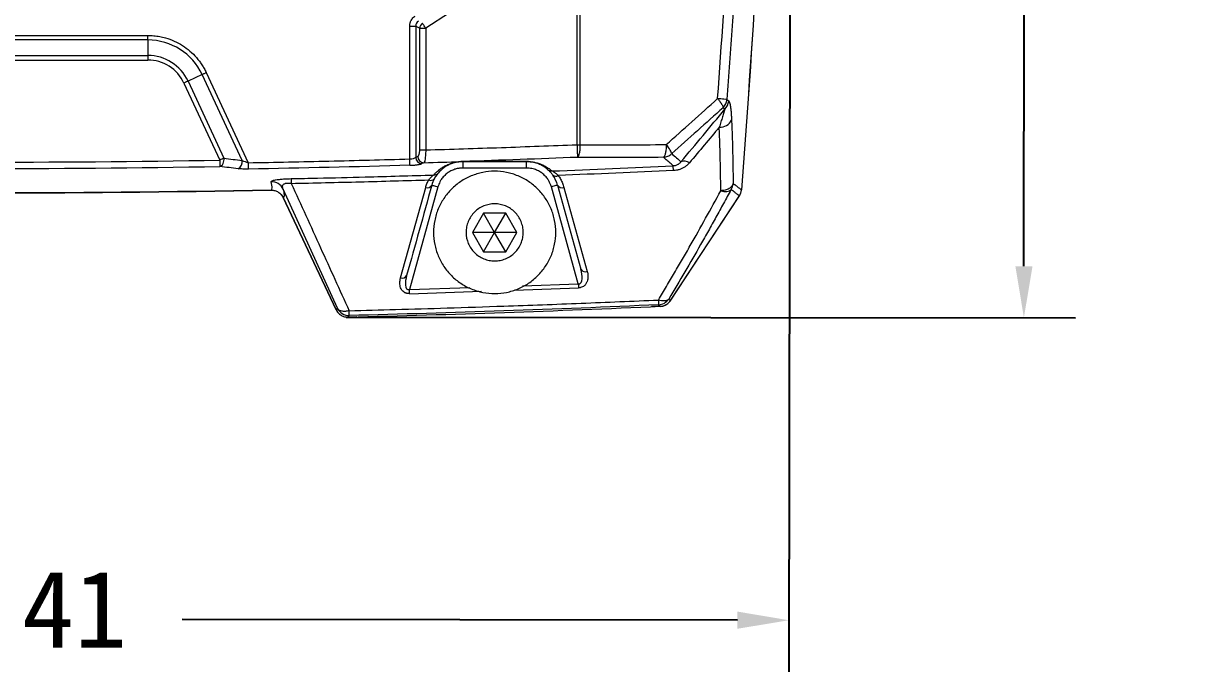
# Model space of a CAD drawing. Header units: millimetres. Extents: x 0 to 594, y 0 to 420.
# Drawn here: x 180 to 270.4, y 148.7 to 199.1 of the extents above; entities that cross this region are included whole.
import ezdxf

# ---------------------------------------------------------------- set-up
doc = ezdxf.new("R2010")
doc.units = ezdxf.units.MM
doc.header["$LTSCALE"] = 2
doc.header["$PDSIZE"] = -1
doc.dimstyles.new('ISO-25', dxfattribs={"dimtxt": 2.5, "dimasz": 2.5, "dimexe": 1.25, "dimexo": 0.625, "dimtad": 1, "dimtxsty": 'Standard', "dimcen": 2.5, "dimadec": 0, "dimazin": 0, "dimtfac": 1, "dimtmove": 0, "dimatfit": 3, "dimfxl": 1, "dimarcsym": 0})

# ---------------------------------------------------------------- blocks, each defined once
blk = doc.blocks.new('*D64')
at = {"color": 0, "lineweight": -2, "transparency": 16777216}
for p, q in [((205.32, 349.563), (261.995, 349.507)), ((257.991, 345.511), (257.916, 269.428)), ((257.829, 180.249), (257.904, 256.332)), ((205.151, 176.3), (261.825, 176.245))]:
    blk.add_line(p, q, dxfattribs=at)
at = {"color": 0, "transparency": 16777216}
for points in [[(257.324, 345.512), (258.657, 345.511), (257.995, 349.511)], [(257.163, 180.25), (258.496, 180.248), (257.825, 176.249)]]:
    blk.add_solid(points, dxfattribs=at)
at = {"layer": 'Defpoints', "color": 0, "transparency": 16777216}
for p in [(205.32, 349.563), (205.151, 176.3), (257.825, 176.249)]:
    blk.add_point(p, dxfattribs=at)
at = {"color": 0, "transparency": 16777216, "insert": (257.91, 262.88), "char_height": 6, "attachment_point": 5}
blk.add_mtext('173,26', dxfattribs=at)
blk = doc.blocks.new('*D65')
at = {"color": 0, "lineweight": -2, "transparency": 16777216}
for p, q in [((112.293, 248.787), (112.148, 148.927)), ((239.7, 248.602), (239.555, 148.742)), ((116.154, 152.922), (159.309, 152.859)), ((235.561, 152.748), (192.405, 152.811))]:
    blk.add_line(p, q, dxfattribs=at)
at = {"color": 0, "transparency": 16777216}
for points in [[(116.155, 153.588), (116.153, 152.255), (112.154, 152.927)], [(235.562, 153.415), (235.56, 152.081), (239.561, 152.742)]]:
    blk.add_solid(points, dxfattribs=at)
at = {"layer": 'Defpoints', "color": 0, "transparency": 16777216}
for p in [(112.293, 248.787), (239.7, 248.602), (239.561, 152.742)]:
    blk.add_point(p, dxfattribs=at)
at = {"color": 0, "transparency": 16777216, "insert": (175.857, 152.835), "char_height": 6, "attachment_point": 5}
blk.add_mtext('127,41', dxfattribs=at)

msp = doc.modelspace()

# ---------------------------------------------------------------- linework, layer by layer
at = {"color": 7, "linetype": 'Continuous', "lineweight": 15}
for p, q in [((223.089, 189.689), (223.089, 336.168)), ((223.347, 189.689), (223.347, 336.168)), ((217.035, 202.451), (211.332, 198.73)), ((210.086, 188.58), (210.086, 198.895)), ((210.086, 198.895), (210.556, 198.895)), ((210.556, 198.895), (210.862, 198.73)), ((210.556, 198.895), (210.556, 188.71)), ((162.279, 198.179), (189.731, 198.179)), ((189.731, 197.826), (189.731, 198.179)), ((210.862, 189.281), (210.862, 198.73)), ((210.862, 198.73), (211.332, 198.73)), ((211.332, 198.73), (211.332, 189.281)), ((189.731, 197.826), (162.279, 197.826)), ((189.731, 197.826), (189.731, 196.619)), ((162.279, 196.619), (189.731, 196.619)), ((162.279, 196.265), (189.731, 196.265)), ((189.731, 196.619), (189.731, 196.265)), ((194.269, 195.288), (197.534, 188.287)), ((192.534, 194.479), (195.328, 188.487)), ((193.949, 195.139), (192.855, 194.629)), ((192.855, 194.629), (195.649, 188.637)), ((197.06, 188.467), (193.949, 195.139)), ((210.862, 189.281), (211.332, 189.281)), ((223.089, 189.689), (223.347, 189.689)), ((210.556, 188.71), (210.71, 188.782)), ((214.202, 188.382), (214.224, 188.382)), ((214.208, 188.375), (214.208, 187.875)), ((219.168, 187.875), (219.168, 188.375)), ((219.168, 187.875), (214.208, 187.875)), ((199.316, 186.163), (199.331, 186.194)), ((199.35, 186.173), (199.462, 186.155)), ((204.46, 176.99), (200.248, 186.245)), ((209.373, 179.337), (211.327, 186.365)), ((212.281, 186.411), (210.063, 178.427)), ((223.19, 178.873), (221.095, 186.411)), ((221.577, 186.545), (223.393, 180.01)), ((222.071, 186.365), (223.888, 179.83)), ((200.239, 185.592), (204.375, 176.864)), ((204.375, 176.864), (200.239, 185.591)), ((230.327, 177.531), (235.74, 185.759)), ((230.359, 177.58), (235.707, 185.71)), ((215.822, 184.375), (214.956, 182.875)), ((217.554, 184.375), (215.822, 184.375)), ((216.688, 182.875), (215.822, 184.375)), ((216.688, 182.875), (217.554, 184.375)), ((218.42, 182.875), (217.554, 184.375)), ((214.956, 182.875), (215.822, 181.375)), ((216.688, 182.875), (214.956, 182.875)), ((215.822, 181.375), (216.688, 182.875)), ((217.554, 181.375), (216.688, 182.875)), ((218.42, 182.875), (216.688, 182.875)), ((217.554, 181.375), (218.42, 182.875)), ((215.822, 181.375), (217.554, 181.375)), ((229.564, 177.13), (228.872, 177.106)), ((205.151, 176.3), (205.32, 176.295)), ((205.988, 176.315), (205.304, 176.292))]:
    msp.add_line(p, q, dxfattribs=at)
at = {"color": 8, "linetype": 'Continuous', "lineweight": 15}
for p, q in [((210.063, 178.427), (214.758, 178.587)), ((210.071, 178.114), (215.657, 178.304)), ((218.239, 178.391), (223.203, 178.56)), ((218.859, 178.726), (223.19, 178.873)), ((229.43, 177.249), (229.551, 177.146)), ((230.219, 177.699), (230.341, 177.595)), ((205.313, 176.307), (205.388, 176.419))]:
    msp.add_line(p, q, dxfattribs=at)
at = {"color": 7, "linetype": 'Continuous', "lineweight": 15, "flags": 128}
for points in [[(193.949, 195.139), (193.982, 195.154), (194.017, 195.171), (194.055, 195.189), (194.096, 195.208), (194.138, 195.227), (194.181, 195.247), (194.225, 195.268), (194.269, 195.288)], [(192.855, 194.629), (192.822, 194.614), (192.786, 194.597), (192.748, 194.579), (192.708, 194.56), (192.666, 194.541), (192.623, 194.521), (192.579, 194.5), (192.534, 194.479)], [(197.534, 188.287), (197.536, 188.198), (197.537, 188.113), (197.539, 188.033), (197.54, 187.961), (197.541, 187.899), (197.542, 187.85), (197.543, 187.814), (197.543, 187.793)], [(210.1, 188.086), (210.1, 188.108), (210.099, 188.144), (210.097, 188.193), (210.095, 188.255), (210.093, 188.327), (210.091, 188.407), (210.089, 188.492), (210.086, 188.58)], [(230.584, 187.675), (230.58, 187.748), (230.577, 187.815), (230.575, 187.874), (230.572, 187.925), (230.57, 187.968), (230.569, 188.002), (230.568, 188.027), (230.567, 188.042)], [(211.8, 186.545), (211.809, 186.542), (211.836, 186.535), (211.881, 186.522), (211.941, 186.506), (212.014, 186.485), (212.097, 186.462), (212.187, 186.437), (212.281, 186.411)], [(221.577, 186.545), (221.568, 186.542), (221.54, 186.535), (221.496, 186.522), (221.436, 186.506), (221.363, 186.485), (221.28, 186.462), (221.189, 186.437), (221.095, 186.411)], [(210.071, 178.114), (210.071, 178.148), (210.069, 178.184), (210.068, 178.222), (210.067, 178.261), (210.066, 178.302), (210.065, 178.343), (210.064, 178.385), (210.063, 178.427)], [(223.19, 178.873), (223.192, 178.831), (223.194, 178.789), (223.195, 178.747), (223.197, 178.707), (223.198, 178.667), (223.2, 178.63), (223.201, 178.594), (223.203, 178.56)]]:
    msp.add_lwpolyline(points, dxfattribs=at)
at = {"color": 7, "linetype": 'Continuous', "lineweight": 15}
for centre, radius, start, end in [((189.731, 193.172), 4.654, 25, 90), ((189.731, 193.172), 3.446, 25, 90), ((233.869, 193.178), 1.014, 314.37571, 354.89198), ((234.219, 192.028), 0.979, 265.69449, 334.52163), ((196.512, 188.336), 0.564, 294.77257, 13.51686), ((211.071, 188.731), 0.515, 182.32619, 266.59313), ((211.225, 188.804), 0.516, 182.39643, 266.55762), ((214.067, 188.389), 0.0174, 221.5728, 268.76101), ((214.188, 188.393), 0.0174, 274.96263, 322.01323), ((214.207, 188.4), 0.0247, 272.41853, 313.06569), ((219.168, 188.407), 0.0317, 271.42019, 306.2331), ((231.416, 187.654), 0.752, 56.76764, 109.20935), ((237.797, 187.454), 36.928, 180.62718, 181.19664), ((211.938, 187.825), 0.492, 271.02026, 319.2884), ((221.125, 188.136), 0.49, 229.16905, 272.98859), ((221.433, 187.587), 0.348, 229.61688, 303.83786), ((199.348, 185.814), 0.998, 25.55016, 91.31094), ((211.454, 186.742), 0.397, 251.31813, 330.28591), ((211.724, 187.276), 0.361, 242.9753, 318.28256), ((221.931, 186.749), 0.408, 209.94773, 290.1277), ((223.747, 180.213), 0.408, 209.95686, 290.1542), ((209.501, 179.714), 0.398, 251.27651, 330.28513)]:
    msp.add_arc(centre, radius, start, end, dxfattribs=at)
for points in [[(237.919, 220.238), (237.43, 208.868), (236.746, 197.509), (235.869, 186.182)], [(234.019, 193.268), (234.65, 201.832), (235.165, 210.404), (235.563, 218.985)], [(210.769, 199.289), (210.626, 199.207), (210.546, 199.06), (210.556, 198.895)], [(211.076, 199.123), (210.953, 199.032), (210.872, 198.882), (210.862, 198.73)], [(234.444, 192.565), (233.113, 191.373), (231.781, 190.183), (230.448, 188.994)], [(234.578, 192.454), (234.534, 192.49), (234.49, 192.527), (234.444, 192.565)], [(234.745, 193.199), (234.79, 193.162), (234.835, 193.125), (234.879, 193.088)], [(231.169, 188.364), (232.321, 189.718), (233.458, 191.082), (234.578, 192.454)], [(211.332, 189.281), (211.34, 188.775), (211.276, 188.365), (211.194, 188.289)], [(230.448, 188.994), (230.72, 188.756), (230.961, 188.545), (231.169, 188.364)], [(156.674, 187.994), (169.561, 187.784), (182.449, 187.784), (195.336, 187.994)], [(156.682, 188.487), (169.559, 188.278), (182.452, 188.278), (195.328, 188.487)], [(195.649, 188.637), (195.565, 188.598), (195.447, 188.543), (195.328, 188.487)], [(196.748, 187.824), (196.277, 187.878), (195.807, 187.935), (195.336, 187.994)], [(197.06, 188.467), (197.194, 188.402), (197.365, 188.337), (197.534, 188.287)], [(210.1, 188.086), (205.915, 187.966), (201.728, 187.868), (197.543, 187.793)], [(210.086, 188.58), (210.296, 188.592), (210.485, 188.645), (210.556, 188.71)], [(211.194, 188.289), (211.143, 188.265), (211.092, 188.241), (211.04, 188.217)], [(211.194, 188.289), (212.147, 188.317), (213.1, 188.347), (214.054, 188.377)], [(214.19, 188.375), (214.149, 188.375), (214.107, 188.374), (214.066, 188.371)], [(214.208, 188.375), (214.202, 188.375), (214.196, 188.375), (214.19, 188.375)], [(223.128, 188.703), (220.153, 188.585), (217.178, 188.478), (214.202, 188.382)], [(219.168, 188.375), (217.524, 188.375), (215.87, 188.375), (214.208, 188.375)], [(221.151, 187.647), (224.291, 187.766), (227.43, 187.898), (230.567, 188.042)], [(229.811, 188.707), (227.583, 188.696), (225.356, 188.694), (223.128, 188.703)], [(212.311, 187.504), (212.278, 187.465), (212.124, 187.284), (211.994, 187.035)], [(221.577, 186.545), (221.503, 186.813), (221.38, 187.078), (221.208, 187.322)], [(230.584, 187.676), (227.599, 187.539), (224.613, 187.414), (221.627, 187.3)], [(152.694, 186.162), (168.233, 185.858), (183.778, 185.858), (199.317, 186.162)], [(199.316, 186.163), (183.774, 185.859), (168.236, 185.859), (152.695, 186.163)], [(211.8, 186.545), (211.148, 184.202), (210.497, 181.859), (209.846, 179.517)], [(211.994, 187.035), (211.91, 186.876), (211.846, 186.712), (211.8, 186.545)], [(235.065, 186.196), (235.155, 186.334), (235.212, 186.5), (235.226, 186.664)], [(235.707, 185.71), (235.799, 185.849), (235.856, 186.016), (235.869, 186.182)], [(229.43, 177.249), (221.418, 176.892), (213.404, 176.616), (205.388, 176.419)]]:
    msp.add_open_spline(points, degree=3, dxfattribs=at)
for points, knots in [([(237.91, 220.054), (237.644, 214.436), (237.11, 203.137), (236.285, 191.856), (235.87, 186.185)], [0, 0, 0, 0, 0.497294, 1, 1, 1, 1]), ([(236.29, 218.942), (236.245, 217.988), (236.155, 216.08), (236.009, 213.219), (235.855, 210.359), (235.692, 207.498), (235.52, 204.637), (235.339, 201.777), (235.15, 198.917), (234.953, 196.058), (234.814, 194.152), (234.745, 193.199)], [0, 0, 0, 0, 0.111055, 0.222127, 0.333215, 0.444318, 0.555434, 0.666562, 0.7777, 0.888846, 1, 1, 1, 1]), ([(210.086, 198.895), (210.087, 198.927), (210.089, 198.99), (210.103, 199.082), (210.125, 199.172), (210.157, 199.26), (210.206, 199.363), (210.28, 199.475), (210.385, 199.591), (210.47, 199.652), (210.512, 199.682)], [0, 0, 0, 0, 0.101644, 0.201487, 0.300515, 0.399742, 0.500172, 0.666464, 0.831512, 1, 1, 1, 1]), ([(211.332, 198.73), (211.277, 198.815), (211.221, 198.9), (211.13, 199.04), (211.095, 199.094), (211.076, 199.123)], [0, 0, 0, 0, 0.5, 0.5, 1, 1, 1, 1]), ([(189.731, 198.179), (189.809, 198.178), (189.963, 198.176), (190.195, 198.16), (190.425, 198.133), (190.653, 198.096), (190.88, 198.048), (191.263, 197.948), (191.792, 197.756), (192.431, 197.41), (193.014, 196.977), (193.439, 196.552), (193.737, 196.184), (193.936, 195.899), (194.116, 195.601), (194.218, 195.393), (194.269, 195.288)], [0, 0, 0, 0, 0.040962, 0.081754, 0.122463, 0.163177, 0.203985, 0.244974, 0.372447, 0.500013, 0.627487, 0.755052, 0.81642, 0.877502, 0.938596, 1, 1, 1, 1]), ([(192.534, 194.479), (192.285, 195.013), (191.889, 195.465), (190.896, 196.097), (190.32, 196.265), (189.731, 196.265)], [0, 0, 0, 0, 0.5, 0.5, 1, 1, 1, 1]), ([(230.025, 189.695), (230.69, 190.289), (232.023, 191.478), (233.353, 192.671), (234.019, 193.268)], [0, 0, 0, 0, 0.49902, 1, 1, 1, 1]), ([(234.019, 193.268), (234.04, 193.243), (234.08, 193.195), (234.135, 193.124), (234.184, 193.058), (234.228, 192.997), (234.267, 192.941), (234.301, 192.89), (234.349, 192.814), (234.399, 192.722), (234.438, 192.627), (234.442, 192.586), (234.444, 192.565)], [0, 0, 0, 0, 0.0823589, 0.1610371, 0.2360185, 0.3073353, 0.3750671, 0.4393419, 0.5003364, 0.6745827, 0.8384421, 1, 1, 1, 1]), ([(234.745, 193.199), (234.716, 193.204), (234.632, 193.214), (234.369, 193.239), (234.193, 193.254), (234.019, 193.268)], [0, 0, 0, 0, 0.5, 0.5, 1, 1, 1, 1]), ([(234.444, 192.565), (234.527, 192.647), (234.599, 192.747), (234.703, 192.965), (234.734, 193.083), (234.745, 193.199)], [0, 0, 0, 0, 0.5, 0.5, 1, 1, 1, 1]), ([(234.879, 193.088), (234.885, 193.082), (234.898, 193.07), (234.916, 193.04), (234.933, 193.001), (234.95, 192.953), (234.973, 192.873), (235.001, 192.745), (235.033, 192.54), (235.061, 192.281), (235.086, 191.965), (235.097, 191.728), (235.103, 191.607)], [0, 0, 0, 0, 0.047046, 0.095418, 0.145321, 0.196941, 0.250446, 0.371217, 0.500119, 0.659703, 0.825883, 1, 1, 1, 1]), ([(234.578, 192.454), (234.576, 192.445), (234.566, 192.412), (234.547, 192.351), (234.522, 192.27), (234.474, 192.118), (234.393, 191.853), (234.275, 191.465), (234.189, 191.189), (234.146, 191.052)], [0, 0, 0, 0, 0.031695, 0.125262, 0.183156, 0.25019, 0.500111, 0.752533, 1, 1, 1, 1]), ([(235.103, 191.607), (235.118, 191.202), (235.15, 190.388), (235.185, 189.16), (235.211, 187.917), (235.22, 187.083), (235.225, 186.664)], [0, 0, 0, 0, 0.245682, 0.494245, 0.745686, 1, 1, 1, 1]), ([(234.146, 191.052), (233.763, 190.59), (232.996, 189.664), (232.218, 188.744), (231.828, 188.283)], [0, 0, 0, 0, 0.499059, 1, 1, 1, 1]), ([(234.265, 186.114), (234.26, 186.525), (234.252, 187.349), (234.226, 188.584), (234.192, 189.818), (234.161, 190.64), (234.146, 191.052)], [0, 0, 0, 0, 0.2500259, 0.5000281, 0.7500162, 1, 1, 1, 1]), ([(210.709, 188.782), (210.718, 188.787), (210.734, 188.797), (210.758, 188.822), (210.78, 188.856), (210.8, 188.899), (210.819, 188.953), (210.837, 189.021), (210.851, 189.102), (210.861, 189.19), (210.862, 189.25), (210.862, 189.281)], [0, 0, 0, 0, 0.102566, 0.202086, 0.300336, 0.399159, 0.500368, 0.624303, 0.750167, 0.874664, 1, 1, 1, 1]), ([(211.332, 189.281), (212.312, 189.311), (214.271, 189.37), (217.21, 189.469), (220.15, 189.575), (222.109, 189.651), (223.089, 189.689)], [0, 0, 0, 0, 0.249957, 0.499941, 0.749955, 1, 1, 1, 1]), ([(223.089, 189.689), (223.093, 189.581), (223.097, 189.466), (223.106, 189.243), (223.111, 189.135), (223.118, 188.948), (223.121, 188.87), (223.126, 188.756), (223.127, 188.72), (223.128, 188.703)], [0, 0, 0, 0, 0.25, 0.25, 0.5, 0.5, 0.75, 0.75, 1, 1, 1, 1]), ([(223.128, 188.703), (223.155, 188.72), (223.184, 188.757), (223.238, 188.871), (223.263, 188.949), (223.305, 189.136), (223.321, 189.244), (223.342, 189.467), (223.347, 189.581), (223.347, 189.689)], [0, 0, 0, 0, 0.25, 0.25, 0.5, 0.5, 0.75, 0.75, 1, 1, 1, 1]), ([(223.347, 189.689), (224.46, 189.686), (226.686, 189.681), (228.912, 189.691), (230.025, 189.695)], [0, 0, 0, 0, 0.499921, 1, 1, 1, 1]), ([(230.025, 189.695), (230.025, 189.587), (230.021, 189.472), (230.002, 189.247), (229.986, 189.138), (229.946, 188.951), (229.921, 188.873), (229.867, 188.76), (229.838, 188.724), (229.811, 188.707)], [0, 0, 0, 0, 0.25, 0.25, 0.5, 0.5, 0.75, 0.75, 1, 1, 1, 1]), ([(229.811, 188.707), (229.926, 188.715), (230.044, 188.744), (230.263, 188.843), (230.364, 188.912), (230.448, 188.994)], [0, 0, 0, 0, 0.5, 0.5, 1, 1, 1, 1]), ([(230.448, 188.994), (230.448, 189.048), (230.409, 189.145), (230.255, 189.401), (230.142, 189.555), (230.025, 189.695)], [0, 0, 0, 0, 0.5, 0.5, 1, 1, 1, 1]), ([(195.328, 188.487), (195.33, 188.379), (195.332, 188.257), (195.335, 188.07), (195.336, 188.012), (195.336, 187.994)], [0, 0, 0, 0, 0.5, 0.5, 1, 1, 1, 1]), ([(195.336, 187.994), (195.378, 188.003), (195.424, 188.024), (195.511, 188.101), (195.552, 188.155), (195.615, 188.286), (195.637, 188.36), (195.658, 188.506), (195.657, 188.576), (195.649, 188.637)], [0, 0, 0, 0, 0.25, 0.25, 0.5, 0.5, 0.75, 0.75, 1, 1, 1, 1]), ([(195.649, 188.637), (195.884, 188.608), (196.355, 188.55), (196.825, 188.495), (197.06, 188.467)], [0, 0, 0, 0, 0.500173, 1, 1, 1, 1]), ([(197.534, 188.287), (198.58, 188.306), (200.673, 188.346), (203.811, 188.416), (206.949, 188.493), (209.04, 188.551), (210.086, 188.58)], [0, 0, 0, 0, 0.250041, 0.500054, 0.750039, 1, 1, 1, 1]), ([(210.1, 188.086), (210.13, 188.087), (210.189, 188.089), (210.277, 188.094), (210.363, 188.099), (210.446, 188.106), (210.527, 188.113), (210.604, 188.122), (210.684, 188.132), (210.787, 188.148), (210.894, 188.169), (210.985, 188.194), (211.023, 188.21), (211.04, 188.217)], [0, 0, 0, 0, 0.072678, 0.144671, 0.216194, 0.287416, 0.358472, 0.429463, 0.500473, 0.591796, 0.75017, 0.887263, 1, 1, 1, 1]), ([(211.947, 187.333), (211.97, 187.36), (212.014, 187.41), (212.087, 187.488), (212.181, 187.581), (212.305, 187.69), (212.477, 187.823), (212.647, 187.937), (212.817, 188.033), (212.967, 188.107), (213.138, 188.181), (213.321, 188.245), (213.488, 188.292), (213.627, 188.325), (213.766, 188.349), (213.905, 188.367), (214.005, 188.374), (214.054, 188.377)], [0, 0, 0, 0, 0.089305, 0.172542, 0.249729, 0.378642, 0.499221, 0.623722, 0.687903, 0.748033, 0.815842, 0.873389, 0.909442, 0.938143, 0.960629, 0.980913, 1, 1, 1, 1]), ([(214.066, 188.371), (213.783, 188.355), (213.619, 188.309), (213.348, 188.227), (213.247, 188.185), (212.983, 188.063), (212.86, 187.985), (212.544, 187.759), (212.414, 187.624), (212.311, 187.504)], [0, 0, 0, 0, 0.125, 0.125, 0.25, 0.25, 0.5, 0.5, 1, 1, 1, 1]), ([(214.054, 188.377), (214.07, 188.378), (214.102, 188.381), (214.153, 188.382), (214.186, 188.382), (214.202, 188.382)], [0, 0, 0, 0, 0.335325, 0.664268, 1, 1, 1, 1]), ([(214.224, 188.382), (214.645, 188.382), (215.483, 188.382), (216.731, 188.382), (217.965, 188.382), (218.78, 188.382), (219.186, 188.382)], [0, 0, 0, 0, 0.253776, 0.505022, 0.753757, 1, 1, 1, 1]), ([(220.805, 187.765), (220.696, 187.86), (220.562, 187.964), (220.254, 188.131), (220.134, 188.188), (219.886, 188.272), (219.791, 188.3), (219.549, 188.349), (219.404, 188.375), (219.168, 188.375)], [0, 0, 0, 0, 0.5, 0.5, 0.75, 0.75, 0.875, 0.875, 1, 1, 1, 1]), ([(219.186, 188.382), (219.208, 188.381), (219.253, 188.381), (219.319, 188.379), (219.384, 188.375), (219.449, 188.37), (219.514, 188.364), (219.607, 188.352), (219.723, 188.334), (219.864, 188.305), (220.008, 188.268), (220.169, 188.217), (220.389, 188.134), (220.664, 187.998), (220.884, 187.86), (221.046, 187.736), (221.115, 187.678), (221.151, 187.647)], [0, 0, 0, 0, 0.010264, 0.02102, 0.0324245, 0.0446091, 0.0576821, 0.0717311, 0.1049382, 0.1431595, 0.1934125, 0.2504159, 0.3337297, 0.5003804, 0.7501243, 0.8677406, 1, 1, 1, 1]), ([(230.567, 188.042), (230.53, 188.074), (230.458, 188.138), (230.341, 188.241), (230.218, 188.349), (230.089, 188.463), (229.954, 188.582), (229.858, 188.665), (229.811, 188.707)], [0, 0, 0, 0, 0.166481, 0.333031, 0.499655, 0.666354, 0.833135, 1, 1, 1, 1]), ([(231.169, 188.364), (231.154, 188.343), (231.125, 188.304), (231.071, 188.249), (231.013, 188.198), (230.951, 188.156), (230.874, 188.113), (230.774, 188.072), (230.661, 188.048), (230.591, 188.043), (230.567, 188.042)], [0, 0, 0, 0, 0.134075, 0.262106, 0.383867, 0.49946, 0.591876, 0.750449, 0.913244, 1, 1, 1, 1]), ([(231.828, 188.283), (231.803, 188.254), (231.753, 188.197), (231.671, 188.118), (231.584, 188.044), (231.493, 187.977), (231.398, 187.916), (231.26, 187.84), (231.074, 187.762), (230.833, 187.697), (230.667, 187.683), (230.584, 187.676)], [0, 0, 0, 0, 0.087972, 0.173543, 0.257087, 0.339003, 0.419716, 0.49967, 0.669342, 0.834374, 1, 1, 1, 1]), ([(197.543, 187.792), (197.507, 187.792), (197.435, 187.791), (197.328, 187.791), (197.222, 187.793), (197.084, 187.797), (196.919, 187.806), (196.805, 187.818), (196.748, 187.824)], [0, 0, 0, 0, 0.124983, 0.249283, 0.373916, 0.499893, 0.750979, 1, 1, 1, 1]), ([(199.325, 186.812), (199.325, 186.818), (199.324, 186.83), (199.337, 186.848), (199.359, 186.865), (199.405, 186.889), (199.493, 186.92), (199.659, 186.956), (199.883, 186.99), (200.141, 187.016), (200.393, 187.033), (200.627, 187.045), (200.789, 187.049), (200.871, 187.051)], [0, 0, 0, 0, 0.064635, 0.127558, 0.189003, 0.24922, 0.377746, 0.498823, 0.626198, 0.748531, 0.831196, 0.914187, 1, 1, 1, 1]), ([(200.871, 187.051), (201.556, 187.065), (203.473, 187.106), (207.165, 187.195), (210.171, 187.282), (211.947, 187.333)], [0, 0, 0, 0, 0.185688, 0.519006, 1, 1, 1, 1]), ([(211.56, 186.954), (211.572, 186.968), (211.611, 187.017), (211.673, 187.085), (211.739, 187.152), (211.804, 187.214), (211.866, 187.268), (211.921, 187.313), (211.939, 187.326), (211.947, 187.333)], [0, 0, 0, 0, 0.072483, 0.250375, 0.388823, 0.500405, 0.688942, 0.85496, 1, 1, 1, 1]), ([(211.938, 182.875), (211.938, 183.189), (211.969, 183.498), (212.09, 184.105), (212.181, 184.407), (212.419, 184.982), (212.565, 185.255), (212.91, 185.771), (213.111, 186.015), (213.549, 186.454), (213.788, 186.65), (214.307, 186.997), (214.584, 187.145), (215.155, 187.382), (215.455, 187.473), (216.068, 187.595), (216.376, 187.625), (216.996, 187.626), (217.31, 187.595), (217.919, 187.474), (218.216, 187.384), (218.791, 187.146), (219.069, 186.998), (219.584, 186.654), (219.824, 186.457), (220.267, 186.014), (220.464, 185.774), (220.808, 185.26), (220.957, 184.982), (221.196, 184.406), (221.285, 184.11), (221.407, 183.502), (221.438, 183.187), (221.438, 182.567), (221.408, 182.259), (221.287, 181.647), (221.196, 181.346), (220.96, 180.775), (220.813, 180.499), (220.466, 179.979), (220.269, 179.739), (219.832, 179.301), (219.588, 179.1), (219.071, 178.755), (218.798, 178.608), (218.224, 178.37), (217.922, 178.278), (217.315, 178.157), (217.006, 178.126), (216.38, 178.125), (216.07, 178.156), (215.463, 178.276), (215.162, 178.367), (214.586, 178.605), (214.313, 178.751), (213.796, 179.094), (213.552, 179.295), (213.113, 179.733), (212.916, 179.972), (212.569, 180.49), (212.421, 180.767), (212.183, 181.339), (212.092, 181.636), (211.969, 182.251), (211.938, 182.562), (211.938, 182.875)], [0, 0, 0, 0, 0.03125, 0.03125, 0.0625, 0.0625, 0.09375, 0.09375, 0.125, 0.125, 0.15625, 0.15625, 0.1875, 0.1875, 0.21875, 0.21875, 0.25, 0.25, 0.28125, 0.28125, 0.3125, 0.3125, 0.34375, 0.34375, 0.375, 0.375, 0.40625, 0.40625, 0.4375, 0.4375, 0.46875, 0.46875, 0.5, 0.5, 0.53125, 0.53125, 0.5625, 0.5625, 0.59375, 0.59375, 0.625, 0.625, 0.65625, 0.65625, 0.6875, 0.6875, 0.71875, 0.71875, 0.75, 0.75, 0.78125, 0.78125, 0.8125, 0.8125, 0.84375, 0.84375, 0.875, 0.875, 0.90625, 0.90625, 0.9375, 0.9375, 0.96875, 0.96875, 1, 1, 1, 1]), ([(214.208, 187.875), (214.166, 187.875), (214.082, 187.873), (213.956, 187.861), (213.831, 187.841), (213.708, 187.813), (213.52, 187.758), (213.275, 187.655), (212.993, 187.475), (212.744, 187.251), (212.561, 187.021), (212.433, 186.804), (212.344, 186.612), (212.302, 186.478), (212.281, 186.411)], [0, 0, 0, 0, 0.048836, 0.097395, 0.145872, 0.194463, 0.243363, 0.371597, 0.500034, 0.628268, 0.756706, 0.837911, 0.918706, 1, 1, 1, 1]), ([(221.095, 186.411), (221.083, 186.452), (221.059, 186.532), (221.014, 186.65), (220.961, 186.765), (220.901, 186.876), (220.798, 187.043), (220.633, 187.251), (220.384, 187.475), (220.102, 187.655), (219.831, 187.769), (219.588, 187.835), (219.379, 187.869), (219.239, 187.873), (219.168, 187.875)], [0, 0, 0, 0, 0.048836, 0.097395, 0.145872, 0.194463, 0.243363, 0.371597, 0.500034, 0.628268, 0.756706, 0.837911, 0.918706, 1, 1, 1, 1]), ([(220.805, 187.765), (220.809, 187.762), (220.817, 187.755), (220.836, 187.738), (220.859, 187.716), (220.887, 187.69), (220.919, 187.659), (220.953, 187.625), (221.003, 187.573), (221.067, 187.502), (221.142, 187.411), (221.187, 187.349), (221.208, 187.322)], [0, 0, 0, 0, 0.086022, 0.170738, 0.254406, 0.33721, 0.419265, 0.500623, 0.573634, 0.749971, 0.888663, 1, 1, 1, 1]), ([(221.627, 187.298), (221.603, 187.32), (221.555, 187.364), (221.482, 187.424), (221.411, 187.478), (221.347, 187.524), (221.284, 187.567), (221.22, 187.607), (221.172, 187.635), (221.156, 187.644), (221.151, 187.647)], [0, 0, 0, 0, 0.123992, 0.249564, 0.375242, 0.499692, 0.602533, 0.748881, 0.921706, 1, 1, 1, 1]), ([(221.627, 187.3), (221.66, 187.253), (221.726, 187.156), (221.813, 187.007), (221.892, 186.854), (221.961, 186.696), (222.022, 186.534), (222.054, 186.424), (222.071, 186.368)], [0, 0, 0, 0, 0.163685, 0.328036, 0.493454, 0.660334, 0.829059, 1, 1, 1, 1]), ([(199.317, 186.162), (199.413, 186.156), (199.605, 186.144), (199.869, 186.022), (200.074, 185.861), (200.156, 185.723), (200.189, 185.667)], [0, 0, 0, 0, 0.272336, 0.543755, 0.815032, 1, 1, 1, 1]), ([(199.461, 186.145), (199.508, 186.141), (199.65, 186.129), (199.868, 186.022), (200.095, 185.841), (200.191, 185.675), (200.239, 185.592)], [0, 0, 0, 0, 0.14073, 0.427035, 0.713433, 1, 1, 1, 1]), ([(200.248, 186.245), (200.239, 186.268), (200.222, 186.312), (200.209, 186.374), (200.206, 186.427), (200.209, 186.471), (200.221, 186.524), (200.251, 186.582), (200.311, 186.639), (200.392, 186.68), (200.49, 186.705), (200.611, 186.714), (200.743, 186.707), (200.831, 186.691), (200.877, 186.683)], [0, 0, 0, 0, 0.104443, 0.196663, 0.276204, 0.343233, 0.398279, 0.522717, 0.621882, 0.698407, 0.776204, 0.848775, 0.921008, 1, 1, 1, 1]), ([(200.248, 186.245), (200.256, 186.209), (200.272, 186.139), (200.29, 186.044), (200.305, 185.958), (200.315, 185.881), (200.32, 185.813), (200.322, 185.754), (200.319, 185.704), (200.311, 185.663), (200.3, 185.632), (200.284, 185.609), (200.264, 185.594), (200.248, 185.593), (200.239, 185.592)], [0, 0, 0, 0, 0.083383, 0.166736, 0.250065, 0.333377, 0.416678, 0.499973, 0.58327, 0.666575, 0.749894, 0.833234, 0.9166, 1, 1, 1, 1]), ([(200.877, 186.683), (201.767, 186.702), (203.548, 186.74), (206.219, 186.806), (208.89, 186.877), (210.67, 186.928), (211.56, 186.954)], [0, 0, 0, 0, 0.250025, 0.5, 0.750011, 1, 1, 1, 1]), ([(200.877, 186.683), (201.636, 185.015), (203.136, 181.718), (204.637, 178.422), (205.378, 176.793)], [0, 0, 0, 0, 0.505879, 1, 1, 1, 1]), ([(211.327, 186.37), (211.342, 186.42), (211.372, 186.521), (211.427, 186.67), (211.488, 186.816), (211.536, 186.911), (211.56, 186.958)], [0, 0, 0, 0, 0.253247, 0.504007, 0.752761, 1, 1, 1, 1]), ([(235.065, 186.196), (234.87, 185.839), (234.478, 185.125), (233.894, 184.059), (233.3, 182.993), (232.5, 181.578), (231.479, 179.808), (230.64, 178.404), (230.219, 177.699)], [0, 0, 0, 0, 0.124909, 0.250003, 0.373463, 0.500003, 0.749141, 1, 1, 1, 1]), ([(235.226, 186.664), (235.212, 186.596), (235.179, 186.526), (235.071, 186.393), (234.996, 186.331), (234.814, 186.227), (234.708, 186.185), (234.487, 186.13), (234.373, 186.116), (234.265, 186.114)], [0, 0, 0, 0, 0.25, 0.25, 0.5, 0.5, 0.75, 0.75, 1, 1, 1, 1]), ([(234.265, 186.114), (234.424, 186.063), (234.595, 186.039), (234.883, 186.068), (234.997, 186.122), (235.065, 186.196)], [0, 0, 0, 0, 0.5, 0.5, 1, 1, 1, 1]), ([(235.707, 185.71), (235.707, 185.71), (235.706, 185.711), (235.696, 185.718), (235.68, 185.731), (235.658, 185.748), (235.628, 185.771), (235.592, 185.8), (235.531, 185.848), (235.451, 185.911), (235.347, 185.992), (235.275, 186.048), (235.203, 186.105), (235.141, 186.152), (235.088, 186.182), (235.065, 186.196)], [0, 0, 0, 0, 0.070284, 0.141003, 0.212123, 0.283612, 0.355435, 0.427556, 0.499985, 0.664004, 0.749985, 0.842907, 0.874981, 0.945467, 1, 1, 1, 1]), ([(235.225, 186.664), (235.238, 186.656), (235.27, 186.639), (235.321, 186.605), (235.382, 186.559), (235.446, 186.509), (235.53, 186.444), (235.622, 186.373), (235.712, 186.303), (235.783, 186.249), (235.833, 186.21), (235.864, 186.186), (235.867, 186.183), (235.869, 186.182)], [0, 0, 0, 0, 0.031077, 0.072747, 0.125018, 0.189305, 0.250015, 0.375017, 0.500018, 0.625117, 0.750148, 0.87511, 1, 1, 1, 1]), ([(235.708, 185.712), (235.726, 185.741), (235.762, 185.798), (235.804, 185.89), (235.836, 185.985), (235.859, 186.084), (235.867, 186.151), (235.87, 186.185)], [0, 0, 0, 0, 0.202098, 0.401068, 0.598978, 0.797932, 1, 1, 1, 1]), ([(229.413, 177.622), (229.626, 177.976), (230.049, 178.682), (230.674, 179.74), (231.289, 180.795), (232.1, 182.205), (233.092, 183.976), (233.874, 185.401), (234.265, 186.114)], [0, 0, 0, 0, 0.1261234, 0.2514969, 0.3761221, 0.5000004, 0.749998, 1, 1, 1, 1]), ([(214.468, 182.875), (214.468, 183.022), (214.483, 183.166), (214.539, 183.45), (214.582, 183.591), (214.693, 183.86), (214.761, 183.987), (214.922, 184.229), (215.016, 184.343), (215.324, 184.65), (215.571, 184.816), (216.105, 185.037), (216.398, 185.095), (216.832, 185.096), (216.979, 185.081), (217.264, 185.024), (217.402, 184.983), (217.671, 184.871), (217.801, 184.802), (218.041, 184.641), (218.154, 184.55), (218.361, 184.342), (218.453, 184.23), (218.614, 183.99), (218.683, 183.86), (218.795, 183.591), (218.837, 183.453), (218.894, 183.168), (218.908, 183.021), (218.908, 182.731), (218.894, 182.587), (218.838, 182.301), (218.795, 182.161), (218.629, 181.76), (218.464, 181.512), (218.157, 181.205), (218.043, 181.111), (217.802, 180.949), (217.674, 180.881), (217.406, 180.77), (217.265, 180.727), (216.981, 180.67), (216.837, 180.656), (216.544, 180.655), (216.399, 180.67), (216.116, 180.726), (215.975, 180.768), (215.706, 180.879), (215.578, 180.948), (215.337, 181.108), (215.222, 181.202), (215.017, 181.407), (214.925, 181.518), (214.763, 181.761), (214.694, 181.89), (214.527, 182.291), (214.468, 182.582), (214.468, 182.875)], [0, 0, 0, 0, 0.03125, 0.03125, 0.0625, 0.0625, 0.09375, 0.09375, 0.125, 0.125, 0.1875, 0.1875, 0.25, 0.25, 0.28125, 0.28125, 0.3125, 0.3125, 0.34375, 0.34375, 0.375, 0.375, 0.40625, 0.40625, 0.4375, 0.4375, 0.46875, 0.46875, 0.5, 0.5, 0.53125, 0.53125, 0.5625, 0.5625, 0.625, 0.625, 0.65625, 0.65625, 0.6875, 0.6875, 0.71875, 0.71875, 0.75, 0.75, 0.78125, 0.78125, 0.8125, 0.8125, 0.84375, 0.84375, 0.875, 0.875, 0.90625, 0.90625, 0.9375, 0.9375, 1, 1, 1, 1]), ([(223.19, 178.873), (223.382, 178.84), (223.472, 179.044), (223.505, 179.503), (223.462, 179.762), (223.393, 180.01)], [0, 0, 0, 0, 0.5, 0.5, 1, 1, 1, 1]), ([(223.888, 179.832), (223.898, 179.789), (223.92, 179.705), (223.938, 179.577), (223.947, 179.426), (223.935, 179.255), (223.886, 179.061), (223.797, 178.88), (223.668, 178.734), (223.521, 178.637), (223.393, 178.589), (223.286, 178.568), (223.23, 178.564), (223.203, 178.562)], [0, 0, 0, 0, 0.085272, 0.168138, 0.248994, 0.377845, 0.498187, 0.630201, 0.748658, 0.833817, 0.915955, 0.957764, 1, 1, 1, 1]), ([(210.071, 178.118), (210.043, 178.118), (209.988, 178.118), (209.906, 178.128), (209.827, 178.147), (209.753, 178.173), (209.684, 178.208), (209.582, 178.274), (209.465, 178.395), (209.375, 178.572), (209.325, 178.764), (209.312, 178.955), (209.327, 179.15), (209.358, 179.277), (209.373, 179.341)], [0, 0, 0, 0, 0.042734, 0.084341, 0.125572, 0.167196, 0.208608, 0.250812, 0.368865, 0.500779, 0.620575, 0.750071, 0.872625, 1, 1, 1, 1]), ([(209.846, 179.517), (209.777, 179.269), (209.734, 179.011), (209.769, 178.558), (209.866, 178.37), (210.063, 178.427)], [0, 0, 0, 0, 0.5, 0.5, 1, 1, 1, 1]), ([(205.315, 176.295), (209.357, 176.404), (217.438, 176.621), (225.515, 176.962), (229.551, 177.133)], [0, 0, 0, 0, 0.500251, 1, 1, 1, 1]), ([(205.378, 176.793), (206.579, 176.824), (209.115, 176.89), (213.121, 177.008), (217.93, 177.165), (223.406, 177.364), (227.411, 177.536), (229.413, 177.622)], [0, 0, 0, 0, 0.149793, 0.316459, 0.5, 0.749992, 1, 1, 1, 1]), ([(230.219, 177.699), (230.157, 177.62), (230.044, 177.563), (229.752, 177.535), (229.576, 177.564), (229.413, 177.621)], [0, 0, 0, 0, 0.5, 0.5, 1, 1, 1, 1]), ([(229.413, 177.621), (229.418, 177.514), (229.422, 177.42), (229.428, 177.291), (229.429, 177.255), (229.43, 177.249)], [0, 0, 0, 0, 0.5, 0.5, 1, 1, 1, 1]), ([(229.43, 177.249), (229.581, 177.256), (229.739, 177.3), (230.018, 177.459), (230.136, 177.573), (230.219, 177.699)], [0, 0, 0, 0, 0.5, 0.5, 1, 1, 1, 1]), ([(229.564, 177.13), (229.595, 177.132), (229.658, 177.136), (229.75, 177.154), (229.841, 177.18), (229.929, 177.215), (230.032, 177.267), (230.146, 177.343), (230.262, 177.451), (230.324, 177.536), (230.355, 177.579)], [0, 0, 0, 0, 0.10042, 0.199713, 0.298774, 0.398503, 0.499784, 0.666583, 0.831896, 1, 1, 1, 1]), ([(229.566, 177.132), (229.643, 177.141), (229.8, 177.159), (230.02, 177.255), (230.214, 177.394), (230.31, 177.52), (230.357, 177.582)], [0, 0, 0, 0, 0.246478, 0.499998, 0.753517, 1, 1, 1, 1]), ([(204.375, 176.864), (204.383, 176.865), (204.398, 176.866), (204.417, 176.877), (204.433, 176.895), (204.445, 176.919), (204.455, 176.95), (204.458, 176.977), (204.46, 176.99)], [0, 0, 0, 0, 0.166646, 0.333287, 0.499934, 0.666596, 0.833281, 1, 1, 1, 1]), ([(204.535, 176.625), (204.535, 176.625), (204.463, 176.688), (204.419, 176.776), (204.375, 176.864)], [0, 0, 0, 0, 0.000276, 1, 1, 1, 1]), ([(204.375, 176.864), (204.424, 176.78), (204.521, 176.613), (204.749, 176.432), (204.97, 176.324), (205.115, 176.313), (205.164, 176.309)], [0, 0, 0, 0, 0.285718, 0.57029, 0.854948, 1, 1, 1, 1]), ([(205.378, 176.792), (205.284, 176.765), (205.183, 176.746), (204.987, 176.733), (204.891, 176.738), (204.721, 176.775), (204.647, 176.806), (204.53, 176.887), (204.487, 176.937), (204.46, 176.99)], [0, 0, 0, 0, 0.25, 0.25, 0.5, 0.5, 0.75, 0.75, 1, 1, 1, 1]), ([(204.46, 176.99), (204.537, 176.826), (204.671, 176.671), (205.007, 176.464), (205.206, 176.415), (205.388, 176.419)], [0, 0, 0, 0, 0.5, 0.5, 1, 1, 1, 1]), ([(205.388, 176.419), (205.387, 176.425), (205.387, 176.461), (205.383, 176.59), (205.381, 176.684), (205.378, 176.792)], [0, 0, 0, 0, 0.5, 0.5, 1, 1, 1, 1])]:
    msp.add_open_spline(points, degree=3, knots=knots, dxfattribs=at)
at = {"color": 8, "linetype": 'Continuous', "lineweight": 15}
msp.add_open_spline([(199.331, 186.194), (199.362, 186.219), (199.433, 186.274), (199.364, 186.62), (199.325, 186.812)], degree=3, knots=[0, 0, 0, 0, 0.447515, 1, 1, 1, 1], dxfattribs=at)

# ---------------------------------------------------------------- dimensions: what is measured, and where the dimension line sits
for p1, p2, distance, picture, middle in [((205.32, 349.563), (205.151, 176.3), 52.674, '*D64', (257.91, 262.88)), ((112.293, 248.787), (239.7, 248.602), -95.86, '*D65', (175.857, 152.835))]:
    dim = msp.add_aligned_dim(p1=p1, p2=p2, distance=distance, dimstyle='ISO-25', override={"dimtxt": 6, "dimasz": 4, "dimexe": 4, "dimexo": 0, "dimgap": 3.048, "dimtih": 1, "dimtoh": 1, "dimzin": 0, "dimadec": 2, "dimtzin": 0})
    dim.commit()
    dim.dimension.update_dxf_attribs({"geometry": picture, "text_midpoint": middle})

doc.saveas('drawing.dxf')
